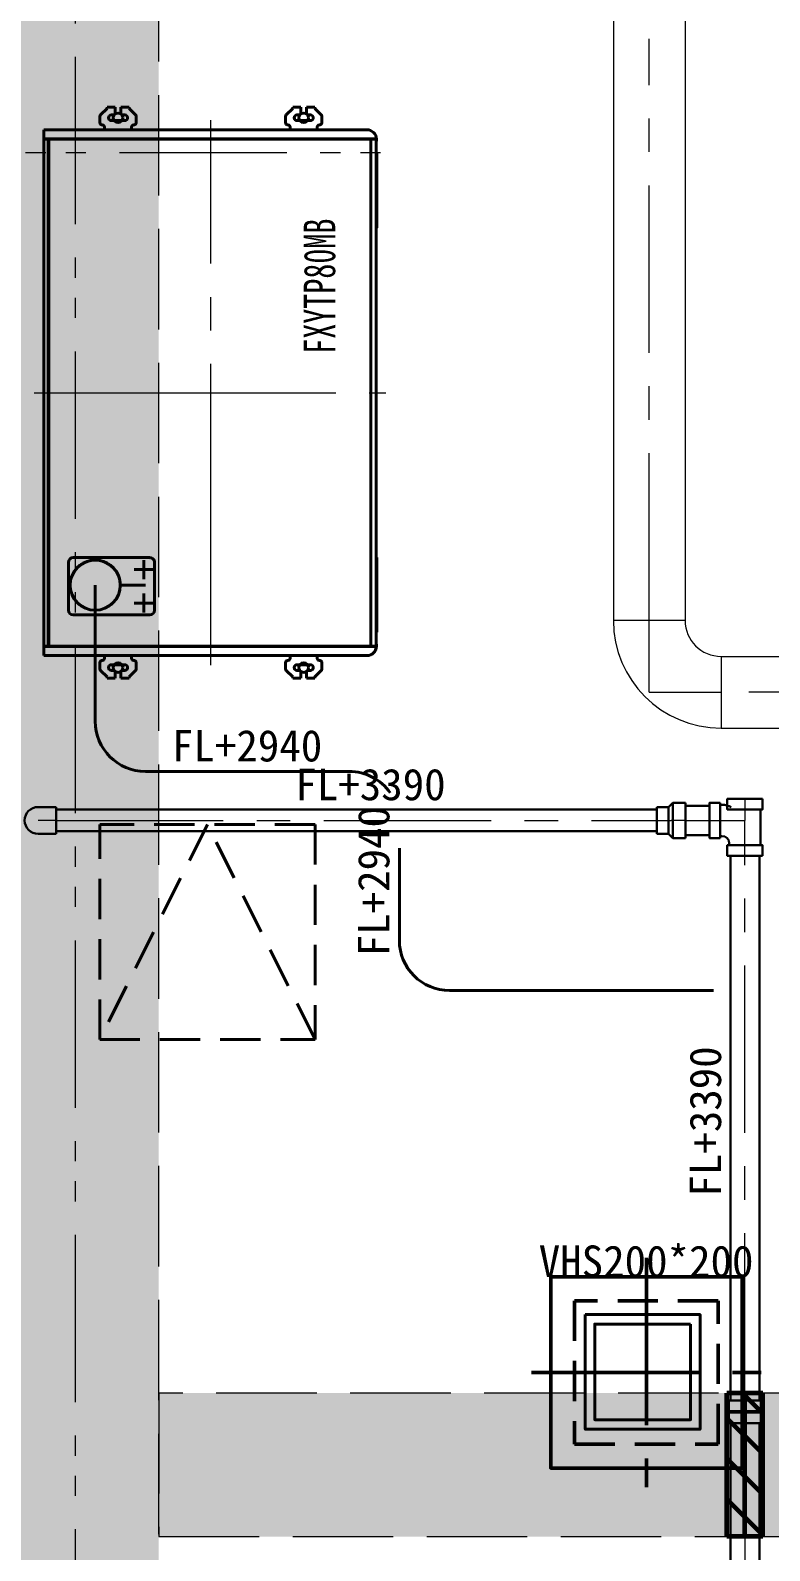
# Model space of a CAD drawing. Units: millimetres at full size. Extents: x -22551 to 92397, y -19340 to 14894.
# Drawn here: x -11732 to -10187, y 2090 to 5270 of the extents above; entities that cross this region are included whole.
import ezdxf
from ezdxf.enums import TextEntityAlignment as Align

# ---------------------------------------------------------------- set-up
doc = ezdxf.new("R2010")
doc.units = ezdxf.units.MM
doc.header["$LTSCALE"] = 70
for name, pattern in [('CHAIN1', [8, 5, -1, 1, -1]), ('CHAIN2', [12, 9, -1, 1, -1]), ('DASHED1', [1.8, 1.2, -0.6]), ('DASHED3', [4, 3, -1]), ('DOUBLE_CHAIN1', [8.8, 5, -1, 0.6, -0.6, 0.6, -1])]:
    doc.linetypes.add(name, pattern=pattern)
for name, color, linetype, lineweight in [('1-2_階なし_梁', 9, 'DASHED3', 15), ('1-5_配管－ドレン５：耐火二層管', 2, 'Continuous', 30), ('2-0_通芯', 7, 'Continuous', 15), ('3-F_スリーブ', 1, 'Continuous', 60), ('7-5_配管－給湯１１：ＨＴＬＰ', 7, 'Continuous', 15), ('7-A_配管－冷媒：冷媒配管用銅管', 5, 'Continuous', 40), ('7-C_配管－ドレン５：耐火二層管', 2, 'Continuous', 30), ('7-E_ダクト－ＯＡ・丸ダクト：外気', 7, 'Continuous', 15), ('9-0_無題1', 5, 'Continuous', 40), ('9-1_無題2', 5, 'DASHED1', 40)]:
    doc.layers.add(name, color=color, linetype=linetype, lineweight=lineweight)
doc.styles.add('ＭＳ ゴシック', font='')
doc.styles.get('ＭＳ ゴシック').set_extended_font_data('MS Gothic')

# ---------------------------------------------------------------- blocks, each defined once
blk = doc.blocks.new('グループ部品-39')
at = {"layer": '9-1_無題2'}
for p, q in [((-11586.95, 3158.75), (-11586.95, 3608.75)), ((-11136.95, 3608.75), (-11586.95, 3608.75)), ((-11136.95, 3608.75), (-11136.95, 3158.75)), ((-11586.95, 3158.75), (-11136.95, 3158.75))]:
    blk.add_line(p, q, dxfattribs=at)
blk = doc.blocks.new('グループ部品-40')
at = {"layer": '9-1_無題2'}
for p, q in [((-11361.95, 3608.75), (-11586.95, 3158.75)), ((-11136.95, 3158.75), (-11361.95, 3608.75))]:
    blk.add_line(p, q, dxfattribs=at)
blk.add_blockref('グループ部品-39', (0, 0), dxfattribs=at)
blk = doc.blocks.new('グループ部品-47')
at = {"layer": '9-0_無題1'}
for p, q in [((-11586.64, 5089.82), (-11586.64, 5076.89)), ((-11586.64, 5089.82), (-11586.64, 5076.89)), ((-11571.64, 5106.59), (-11585.17, 5093.36)), ((-11585.17, 5093.36), (-11571.64, 5106.59)), ((-11571.64, 5108.89), (-11571.64, 5106.59)), ((-11554.64, 5108.89), (-11571.64, 5108.89)), ((-11571.64, 5108.89), (-11554.64, 5108.89)), ((-11571.64, 5106.59), (-11571.64, 5108.89)), ((-11562.64, 5092.89), (-11554.64, 5092.89)), ((-11554.64, 5092.89), (-11562.64, 5092.89)), ((-11554.64, 5092.89), (-11554.64, 5108.89)), ((-11554.64, 5108.89), (-11554.64, 5092.89)), ((-11542.64, 5108.89), (-11542.64, 5092.89)), ((-11525.64, 5108.89), (-11542.64, 5108.89)), ((-11542.64, 5108.89), (-11542.64, 5092.89)), ((-11525.64, 5108.89), (-11542.64, 5108.89)), ((-11542.64, 5092.89), (-11534.64, 5092.89)), ((-11534.64, 5092.89), (-11542.64, 5092.89)), ((-11525.64, 5106.59), (-11525.64, 5108.89)), ((-11525.64, 5106.59), (-11525.64, 5108.89)), ((-11512.1, 5093.36), (-11525.64, 5106.59)), ((-11512.1, 5093.36), (-11525.64, 5106.59)), ((-11510.64, 5076.89), (-11510.64, 5089.82)), ((-11510.64, 5089.82), (-11510.64, 5076.89)), ((-11198.64, 5089.82), (-11198.64, 5076.89)), ((-11198.64, 5089.82), (-11198.64, 5076.89)), ((-11183.64, 5106.59), (-11197.17, 5093.36)), ((-11197.17, 5093.36), (-11183.64, 5106.59)), ((-11183.64, 5108.89), (-11183.64, 5106.59)), ((-11166.64, 5108.89), (-11183.64, 5108.89)), ((-11183.64, 5108.89), (-11166.64, 5108.89)), ((-11183.64, 5106.59), (-11183.64, 5108.89)), ((-11174.64, 5092.89), (-11166.64, 5092.89)), ((-11166.64, 5092.89), (-11174.64, 5092.89)), ((-11166.64, 5092.89), (-11166.64, 5108.89)), ((-11166.64, 5108.89), (-11166.64, 5092.89)), ((-11154.64, 5108.89), (-11154.64, 5092.89)), ((-11137.64, 5108.89), (-11154.64, 5108.89)), ((-11154.64, 5108.89), (-11154.64, 5092.89)), ((-11137.64, 5108.89), (-11154.64, 5108.89)), ((-11154.64, 5092.89), (-11146.64, 5092.89)), ((-11146.64, 5092.89), (-11154.64, 5092.89)), ((-11137.64, 5106.59), (-11137.64, 5108.89)), ((-11137.64, 5106.59), (-11137.64, 5108.89)), ((-11124.1, 5093.36), (-11137.64, 5106.59)), ((-11124.1, 5093.36), (-11137.64, 5106.59)), ((-11122.64, 5076.89), (-11122.64, 5089.82)), ((-11122.64, 5089.82), (-11122.64, 5076.89)), ((-11576.64, 5061.89), (-11703.64, 5061.89)), ((-11703.64, 5061.89), (-11703.64, 3961.89)), ((-11703.64, 3961.89), (-11703.64, 5061.89)), ((-11028.64, 5061.89), (-11703.64, 5061.89)), ((-11576.64, 5066.89), (-11576.64, 5061.89)), ((-11576.64, 5066.89), (-11576.64, 5061.89)), ((-11534.64, 5080.89), (-11562.64, 5080.89)), ((-11534.64, 5080.89), (-11562.64, 5080.89)), ((-11520.64, 5061.89), (-11520.64, 5066.89)), ((-11520.64, 5066.89), (-11520.64, 5061.89)), ((-11188.64, 5061.89), (-11520.64, 5061.89)), ((-11188.64, 5066.89), (-11188.64, 5061.89)), ((-11188.64, 5066.89), (-11188.64, 5061.89)), ((-11146.64, 5080.89), (-11174.64, 5080.89)), ((-11146.64, 5080.89), (-11174.64, 5080.89)), ((-11132.64, 5061.89), (-11132.64, 5066.89)), ((-11132.64, 5066.89), (-11132.64, 5061.89)), ((-11028.64, 5061.89), (-11132.64, 5061.89)), ((-11008.66, 5042.89), (-11703.64, 5042.89)), ((-11008.64, 5041.89), (-11703.64, 5041.89)), ((-11694.64, 3981.89), (-11694.64, 5041.89)), ((-11693.64, 3981.89), (-11693.64, 5041.89)), ((-11020.04, 3981.89), (-11020.04, 5041.89)), ((-11008.84, 3981.89), (-11008.84, 5041.89)), ((-11008.84, 3985.89), (-11008.84, 5037.89)), ((-11008.64, 5037.89), (-11008.84, 5037.89)), ((-11008.64, 5037.89), (-11008.64, 5041.89)), ((-11008.04, 5012.66), (-11008.84, 5012.66)), ((-11482.44, 4166.89), (-11642.44, 4166.89)), ((-11008.04, 4166.89), (-11008.84, 4166.89)), ((-11008.04, 4166.89), (-11008.04, 4011.13)), ((-11652.44, 4056.89), (-11652.44, 4156.89)), ((-11472.44, 4141.89), (-11494.64, 4141.89)), ((-11472.44, 4056.89), (-11472.44, 4156.89)), ((-11482.44, 4046.89), (-11642.44, 4046.89)), ((-11008.84, 4011.13), (-11008.04, 4011.13)), ((-11008.64, 3981.89), (-11703.64, 3981.89)), ((-11008.66, 3980.89), (-11703.64, 3980.89)), ((-11008.64, 3985.89), (-11008.84, 3985.89)), ((-11008.64, 3985.89), (-11008.64, 3981.89)), ((-11703.64, 3961.89), (-11576.64, 3961.89)), ((-11028.64, 3961.89), (-11703.64, 3961.89)), ((-11586.64, 3933.96), (-11586.64, 3946.89)), ((-11586.64, 3933.96), (-11586.64, 3946.89)), ((-11576.64, 3956.89), (-11576.64, 3961.89)), ((-11576.64, 3956.89), (-11576.64, 3961.89)), ((-11520.64, 3961.89), (-11188.64, 3961.89)), ((-11520.64, 3961.89), (-11520.64, 3956.89)), ((-11520.64, 3956.89), (-11520.64, 3961.89)), ((-11510.64, 3946.89), (-11510.64, 3933.96)), ((-11510.64, 3933.96), (-11510.64, 3946.89)), ((-11198.64, 3933.96), (-11198.64, 3946.89)), ((-11198.64, 3933.96), (-11198.64, 3946.89)), ((-11188.64, 3956.89), (-11188.64, 3961.89)), ((-11188.64, 3956.89), (-11188.64, 3961.89)), ((-11132.64, 3961.89), (-11028.64, 3961.89)), ((-11132.64, 3961.89), (-11132.64, 3956.89)), ((-11132.64, 3956.89), (-11132.64, 3961.89)), ((-11122.64, 3946.89), (-11122.64, 3933.96)), ((-11122.64, 3933.96), (-11122.64, 3946.89)), ((-11571.64, 3917.19), (-11585.17, 3930.43)), ((-11585.17, 3930.43), (-11571.64, 3917.19)), ((-11571.64, 3914.89), (-11571.64, 3917.19)), ((-11571.64, 3917.19), (-11571.64, 3914.89)), ((-11554.64, 3914.89), (-11571.64, 3914.89)), ((-11571.64, 3914.89), (-11554.64, 3914.89)), ((-11534.64, 3942.89), (-11562.64, 3942.89)), ((-11534.64, 3942.89), (-11562.64, 3942.89)), ((-11562.64, 3930.89), (-11554.64, 3930.89)), ((-11554.64, 3930.89), (-11562.64, 3930.89)), ((-11554.64, 3930.89), (-11554.64, 3914.89)), ((-11554.64, 3914.89), (-11554.64, 3930.89)), ((-11542.64, 3930.89), (-11534.64, 3930.89)), ((-11542.64, 3914.89), (-11542.64, 3930.89)), ((-11534.64, 3930.89), (-11542.64, 3930.89)), ((-11542.64, 3914.89), (-11542.64, 3930.89)), ((-11525.64, 3914.89), (-11542.64, 3914.89)), ((-11525.64, 3914.89), (-11542.64, 3914.89)), ((-11512.1, 3930.43), (-11525.64, 3917.19)), ((-11512.1, 3930.43), (-11525.64, 3917.19)), ((-11525.64, 3917.19), (-11525.64, 3914.89)), ((-11525.64, 3917.19), (-11525.64, 3914.89)), ((-11183.64, 3917.19), (-11197.17, 3930.43)), ((-11197.17, 3930.43), (-11183.64, 3917.19)), ((-11183.64, 3914.89), (-11183.64, 3917.19)), ((-11183.64, 3917.19), (-11183.64, 3914.89)), ((-11166.64, 3914.89), (-11183.64, 3914.89)), ((-11183.64, 3914.89), (-11166.64, 3914.89)), ((-11146.64, 3942.89), (-11174.64, 3942.89)), ((-11146.64, 3942.89), (-11174.64, 3942.89)), ((-11174.64, 3930.89), (-11166.64, 3930.89)), ((-11166.64, 3930.89), (-11174.64, 3930.89)), ((-11166.64, 3930.89), (-11166.64, 3914.89)), ((-11166.64, 3914.89), (-11166.64, 3930.89)), ((-11154.64, 3930.89), (-11146.64, 3930.89)), ((-11154.64, 3914.89), (-11154.64, 3930.89)), ((-11154.64, 3914.89), (-11154.64, 3930.89)), ((-11146.64, 3930.89), (-11154.64, 3930.89)), ((-11137.64, 3914.89), (-11154.64, 3914.89)), ((-11137.64, 3914.89), (-11154.64, 3914.89)), ((-11124.1, 3930.43), (-11137.64, 3917.19)), ((-11137.64, 3917.19), (-11137.64, 3914.89))]:
    blk.add_line(p, q, dxfattribs=at)
at = {"layer": '9-0_無題1', "color": 7, "linetype": 'CHAIN2', "lineweight": 15}
for p, q in [((-11354.64, 3941.89), (-11354.64, 5081.89)), ((-11723.64, 4511.89), (-10988.84, 4511.89))]:
    blk.add_line(p, q, dxfattribs=at)
at = {"layer": '9-0_無題1', "linetype": 'CHAIN1'}
for p, q in [((-11514.64, 4141.89), (-11474.64, 4141.89)), ((-11494.64, 4121.89), (-11494.64, 4161.89)), ((-11514.64, 4071.89), (-11474.64, 4071.89)), ((-11494.64, 4051.89), (-11494.64, 4091.89))]:
    blk.add_line(p, q, dxfattribs=at)
at = {"layer": '9-0_無題1'}
for points in [[(-11008.84, 5037.89), (-11008.64, 5037.89), (-11008.64, 5041.89)], [(-11008.04, 5012.66), (-11008.04, 4856.89), (-11008.84, 4856.89)], [(-11008.64, 3981.89), (-11008.64, 3985.89), (-11008.84, 3985.89)], [(-11124.1, 3930.43), (-11137.64, 3917.19), (-11137.64, 3914.89)]]:
    blk.add_lwpolyline(points, dxfattribs=at)
for centre in [(-11548.64, 5086.89), (-11160.64, 5086.89), (-11548.64, 3936.89), (-11160.64, 3936.89)]:
    blk.add_circle(centre, 10, dxfattribs=at)
for centre, radius, start, end in [((-11581.64, 5089.82), 5, 135.00003, 179.99995), ((-11581.64, 5089.82), 5, 135, 180), ((-11562.64, 5086.89), 6, 90, 269.99998), ((-11562.64, 5086.89), 6, 90, 270), ((-11534.64, 5086.89), 6, 270, 90), ((-11534.64, 5086.89), 6, 270, 90), ((-11515.64, 5089.82), 5, 0.00003, 44.99995), ((-11515.64, 5089.82), 5, 359.99998, 44.99998), ((-11193.64, 5089.82), 5, 135.00003, 179.99995), ((-11193.64, 5089.82), 5, 135, 180), ((-11174.64, 5086.89), 6, 90, 269.99998), ((-11174.64, 5086.89), 6, 90, 270), ((-11146.64, 5086.89), 6, 270, 90), ((-11146.64, 5086.89), 6, 270, 90), ((-11127.64, 5089.82), 5, 0.00003, 44.99995), ((-11127.64, 5089.82), 5, 359.99998, 44.99998), ((-11581.64, 5076.89), 5, 179.99995, 270.00003), ((-11581.64, 5076.89), 5, 180, 270), ((-11581.64, 5066.89), 5, 359.99995, 90.00003), ((-11581.64, 5066.89), 5, 359.99998, 90), ((-11515.64, 5066.89), 5, 89.99994, 180.00003), ((-11515.64, 5066.89), 5, 90, 180), ((-11515.64, 5076.89), 5, 269.99995, 0.00003), ((-11515.64, 5076.89), 5, 270, 359.99998), ((-11193.64, 5076.89), 5, 179.99995, 270.00003), ((-11193.64, 5076.89), 5, 180, 270), ((-11193.64, 5066.89), 5, 359.99995, 90.00003), ((-11193.64, 5066.89), 5, 359.99998, 90), ((-11127.64, 5066.89), 5, 89.99994, 180.00003), ((-11127.64, 5066.89), 5, 90, 180), ((-11127.64, 5076.89), 5, 269.99995, 0.00003), ((-11127.64, 5076.89), 5, 270, 359.99998), ((-11028.64, 5041.89), 20, 359.99995, 90.00003), ((-11028.64, 5041.89), 20, 359.99998, 90), ((-11642.44, 4156.89), 10, 90, 180), ((-11482.44, 4156.89), 10, 359.99998, 90), ((-11642.44, 4056.89), 10, 180, 270), ((-11482.44, 4056.89), 10, 270, 359.99998), ((-11028.64, 3981.89), 20, 269.99995, 0.00003), ((-11028.64, 3981.89), 20, 270, 359.99998), ((-11581.64, 3946.89), 5, 89.99995, 180.00003), ((-11581.64, 3946.89), 5, 90, 180), ((-11581.64, 3956.89), 5, 269.99995, 0.00003), ((-11581.64, 3956.89), 5, 270, 359.99998), ((-11515.64, 3956.89), 5, 179.99995, 270.00005), ((-11515.64, 3956.89), 5, 180, 270), ((-11515.64, 3946.89), 5, 359.99995, 90.00003), ((-11515.64, 3946.89), 5, 359.99998, 90), ((-11193.64, 3946.89), 5, 89.99995, 180.00003), ((-11193.64, 3946.89), 5, 90, 180), ((-11193.64, 3956.89), 5, 269.99995, 0.00003), ((-11193.64, 3956.89), 5, 270, 359.99998), ((-11127.64, 3956.89), 5, 179.99995, 270.00005), ((-11127.64, 3956.89), 5, 180, 270), ((-11127.64, 3946.89), 5, 359.99995, 90.00003), ((-11127.64, 3946.89), 5, 359.99998, 90), ((-11581.64, 3933.96), 5, 180.00003, 224.99995), ((-11581.64, 3933.96), 5, 180, 225), ((-11562.64, 3936.89), 6, 90, 269.99998), ((-11562.64, 3936.89), 6, 90, 270), ((-11534.64, 3936.89), 6, 270, 90), ((-11534.64, 3936.89), 6, 270, 90), ((-11515.64, 3933.96), 5, 315.00003, 359.99995), ((-11515.64, 3933.96), 5, 314.99998, 359.99998), ((-11193.64, 3933.96), 5, 180.00003, 224.99995), ((-11193.64, 3933.96), 5, 180, 225), ((-11174.64, 3936.89), 6, 90, 269.99998), ((-11174.64, 3936.89), 6, 90, 270), ((-11146.64, 3936.89), 6, 270, 90), ((-11146.64, 3936.89), 6, 270, 90), ((-11127.64, 3933.96), 5, 315.00003, 359.99995), ((-11127.64, 3933.96), 5, 314.99998, 359.99998)]:
    blk.add_arc(centre, radius, start, end, dxfattribs=at)
at = {"layer": '9-0_無題1', "color": 7, "style": 'ＭＳ ゴシック', "width": 0.7}
blk.add_text('FXYTP80MB', height=65.98, rotation=90, dxfattribs=at).set_placement((-11074.9, 4593.3), align=Align.BOTTOM_LEFT)
blk = doc.blocks.new('グループ部品-125')
at = {"layer": '2-0_通芯', "linetype": 'DOUBLE_CHAIN1'}
for p, q in [((-11638.39, 11374.3), (-11638.39, -7111.67)), ((-15241.87, 5014.3), (-10991.38, 5014.3))]:
    blk.add_line(p, q, dxfattribs=at)

msp = doc.modelspace()

# ---------------------------------------------------------------- linework, layer by layer
at = {"layer": '1-2_階なし_梁', "color": 7}
for points in [[(-11813.39, -955.7), (-11463.39, -955.7), (-11463.39, 6544.3), (-11813.39, 6544.3)], [(-11813.39, -955.7), (-11463.39, -955.7), (-11463.39, 6544.3), (-11813.39, 6544.3)], [(-11463.39, 2119.3), (-5813.39, 2119.3), (-5813.39, 2419.3), (-11463.39, 2419.3)], [(-11463.39, 2119.3), (-5813.39, 2119.3), (-5813.39, 2419.3), (-11463.39, 2419.3)]]:
    msp.add_lwpolyline(points, close=True, dxfattribs=at)
at = {"layer": '1-2_階なし_梁'}
for points in [[(-11813.39, 6544.3), (-11463.39, -955.7), (-11463.39, 6544.3)], [(-11813.39, 6544.3), (-11813.39, -955.7), (-11463.39, -955.7)], [(-11463.39, 2419.3), (-5813.39, 2119.3), (-5813.39, 2419.3)], [(-11463.39, 2419.3), (-11463.39, 2119.3), (-5813.39, 2119.3)]]:
    msp.add_solid(points, dxfattribs=at)
at = {"layer": '1-5_配管－ドレン５：耐火二層管'}
for p, q in [((-10268.89, 2356.62), (-10268.89, 1499.92)), ((-10207.89, 1499.92), (-10207.89, 2356.62))]:
    msp.add_line(p, q, dxfattribs=at)
at = {"layer": '1-5_配管－ドレン５：耐火二層管', "color": 7, "linetype": 'CHAIN1', "lineweight": 15}
msp.add_line((-10238.39, 2356.62), (-10238.39, 1499.92), dxfattribs=at)
at = {"layer": '3-F_スリーブ'}
for p, q in [((-10275.89, 2119.3), (-10275.89, 2419.3)), ((-10200.89, 2419.3), (-10275.89, 2419.3)), ((-10200.89, 2376.87), (-10243.32, 2419.3)), ((-10200.89, 2119.3), (-10200.89, 2419.3)), ((-10200.89, 2292.02), (-10275.89, 2367.02)), ((-10200.89, 2207.17), (-10275.89, 2282.17)), ((-10200.89, 2122.31), (-10275.89, 2197.31)), ((-10200.89, 2119.3), (-10275.89, 2119.3))]:
    msp.add_line(p, q, dxfattribs=at)
at = {"layer": '3-F_スリーブ', "linetype": 'CHAIN1'}
msp.add_line((-10238.39, 2119.3), (-10238.39, 2419.3), dxfattribs=at)
at = {"layer": '7-5_配管－給湯１１：ＨＴＬＰ', "color": 134, "linetype": 'CHAIN1', "lineweight": 50}
for p, q in [((-10444.35, 2702.49), (-10444.35, 2222.49)), ((-10684.35, 2462.49), (-10204.35, 2462.49))]:
    msp.add_line(p, q, dxfattribs=at)
at = {"layer": '7-5_配管－給湯１１：ＨＴＬＰ', "color": 134, "lineweight": 50}
for p, q in [((-10369.35, 2662.49), (-10519.35, 2662.49)), ((-10244.35, 2662.49), (-10244.35, 2262.49))]:
    msp.add_line(p, q, dxfattribs=at)
msp.add_lwpolyline([(-10244.35, 2662.49), (-10644.35, 2662.49), (-10644.35, 2262.49), (-10244.35, 2262.49)], dxfattribs=at)
at = {"layer": '7-5_配管－給湯１１：ＨＴＬＰ', "color": 134, "linetype": 'DASHED1', "lineweight": 50}
msp.add_lwpolyline([(-10594.35, 2612.49), (-10594.35, 2312.49), (-10294.35, 2312.49), (-10294.35, 2612.49)], close=True, dxfattribs=at)
at = {"layer": '7-A_配管－冷媒：冷媒配管用銅管'}
for p, q in [((-11596.36, 4004.28), (-11596.36, 4109.28)), ((-11491.36, 4109.28), (-11543.86, 4109.28)), ((-11491.36, 4109.28), (-11504.89, 4109.28)), ((-11596.36, 3824.68), (-11596.36, 4004.28)), ((-11065.68, 3719.68), (-11491.36, 3719.68)), ((-10960.68, 3366.4), (-10960.68, 3559.37)), ((-10303.89, 3261.4), (-10855.68, 3261.4))]:
    msp.add_line(p, q, dxfattribs=at)
msp.add_circle((-11596.36, 4109.28), 52.5, dxfattribs=at)
for centre, radius, start, end in [((-11596.36, 4109.28), 52.5, 300, 240), ((-11491.36, 3824.68), 105, 180, 270), ((-11065.68, 3614.68), 105, 34.97736, 90), ((-10855.68, 3366.4), 105, 180, 270)]:
    msp.add_arc(centre, radius, start, end, dxfattribs=at)
at = {"layer": '7-C_配管－ドレン５：耐火二層管', "color": 7, "linetype": 'CHAIN1', "lineweight": 15}
for p, q in [((-10238.39, 3662.12), (-10238.39, 3617.12)), ((-11678.86, 3617.12), (-11715.86, 3617.12)), ((-11678.86, 3617.12), (-10422.39, 3617.12)), ((-10422.39, 3617.12), (-10392.39, 3617.12)), ((-10362.39, 3617.12), (-10392.39, 3617.12)), ((-10362.39, 3617.12), (-10312.39, 3617.12)), ((-10312.39, 3617.12), (-10238.39, 3617.12)), ((-10238.39, 3543.12), (-10238.39, 3617.12)), ((-10238.39, 2403.62), (-10238.39, 3543.12)), ((-10238.39, 2403.62), (-10238.39, 2376.94)), ((-10238.39, 2356.62), (-10238.39, 2376.94))]:
    msp.add_line(p, q, dxfattribs=at)
at = {"layer": '7-C_配管－ドレン５：耐火二層管'}
for p, q in [((-11715.86, 3645.12), (-11678.1, 3645.12)), ((-10422.39, 3639.87), (-11678.86, 3639.87)), ((-11678.1, 3645.12), (-11678.1, 3589.12)), ((-10422.39, 3645.12), (-10422.39, 3589.12)), ((-10398.39, 3645.12), (-10422.39, 3645.12)), ((-10398.39, 3645.12), (-10389.39, 3654.12)), ((-10398.39, 3645.12), (-10398.39, 3589.12)), ((-10362.39, 3654.12), (-10389.39, 3654.12)), ((-10389.39, 3654.12), (-10389.39, 3580.12)), ((-10362.39, 3654.12), (-10362.39, 3580.12)), ((-10312.39, 3647.62), (-10362.39, 3647.62)), ((-10290.39, 3654.12), (-10290.39, 3580.12)), ((-10286.42, 3649.9), (-10290.39, 3649.9)), ((-10205.69, 3565.12), (-10205.69, 3640.12)), ((-11678.86, 3594.37), (-10422.39, 3594.37)), ((-11715.86, 3589.12), (-11678.1, 3589.12)), ((-10398.39, 3589.12), (-10422.39, 3589.12)), ((-10398.39, 3589.12), (-10389.39, 3580.12)), ((-10362.39, 3580.12), (-10389.39, 3580.12)), ((-10362.39, 3586.62), (-10312.39, 3586.62)), ((-10286.53, 3584.51), (-10290.39, 3584.51)), ((-10271.09, 3569.07), (-10271.09, 3565.12)), ((-10268.89, 3543.12), (-10268.89, 2403.62)), ((-10207.89, 2403.62), (-10207.89, 3543.12)), ((-10271.89, 2378.62), (-10271.89, 2381.62)), ((-10204.89, 2378.62), (-10204.89, 2381.62))]:
    msp.add_line(p, q, dxfattribs=at)
for points in [[(-10201.39, 3662.12), (-10275.39, 3662.12), (-10275.39, 3640.12), (-10201.39, 3640.12)], [(-10201.39, 3543.12), (-10275.39, 3543.12), (-10275.39, 3565.12), (-10201.39, 3565.12)], [(-10204.89, 2381.62), (-10204.89, 2403.62), (-10271.89, 2403.62), (-10271.89, 2381.62)], [(-10204.89, 2356.62), (-10204.89, 2378.62), (-10271.89, 2378.62), (-10271.89, 2356.62)]]:
    msp.add_lwpolyline(points, close=True, dxfattribs=at)
msp.add_lwpolyline([(-10290.39, 3654.12), (-10312.39, 3654.12), (-10312.39, 3580.12), (-10290.39, 3580.12)], dxfattribs=at)
for centre, radius, start, end in [((-11715.86, 3617.12), 28, 90, 270), ((-10286.42, 3611.3), 38.6, 60, 90), ((-10286.53, 3569.07), 15.44, 0, 90)]:
    msp.add_arc(centre, radius, start, end, dxfattribs=at)
at = {"layer": '7-E_ダクト－ＯＡ・丸ダクト：外気'}
for p, q in [((-10513.39, 7114.3), (-10513.39, 4035.37)), ((-10363.39, 4035.37), (-10513.39, 4035.37)), ((-10288.39, 3960.37), (-10288.39, 3810.37)), ((-10288.39, 3960.37), (-10288.39, 3810.37)), ((-10288.39, 3810.37), (-6307.22, 3810.37))]:
    msp.add_line(p, q, dxfattribs=at)
at = {"layer": '7-E_ダクト－ＯＡ・丸ダクト：外気', "linetype": 'CHAIN1'}
for p, q in [((-10438.39, 4035.37), (-10438.39, 5252.34)), ((-10438.39, 3885.37), (-10438.39, 4035.37)), ((-10438.39, 3885.37), (-10288.39, 3885.37)), ((-8620.3, 3885.37), (-10288.39, 3885.37))]:
    msp.add_line(p, q, dxfattribs=at)
at = {"layer": '7-E_ダクト－ＯＡ・丸ダクト：外気'}
for points in [[(-10363.39, 7114.3), (-10363.39, 4035.37), (-10513.39, 4035.37)], [(-10288.39, 3960.37), (-6307.22, 3960.37), (-6307.22, 3810.37)]]:
    msp.add_lwpolyline(points, dxfattribs=at)
for radius in [225, 75]:
    msp.add_arc((-10288.39, 4035.37), radius, 180, 270, dxfattribs=at)
at = {"layer": '9-0_無題1'}
for points in [[(-10572.14, 2583.55), (-10332.14, 2583.55), (-10332.14, 2343.55), (-10572.14, 2343.55)], [(-10352.14, 2563.55), (-10352.14, 2363.55), (-10552.14, 2363.55), (-10552.14, 2563.55)]]:
    msp.add_lwpolyline(points, close=True, dxfattribs=at)

# ---------------------------------------------------------------- block references
at = {"layer": '2-0_通芯'}
msp.add_blockref('グループ部品-125', (0, 0), dxfattribs=at)
at = {"layer": '9-0_無題1'}
msp.add_blockref('グループ部品-47', (0, 0), dxfattribs=at)
at = {"layer": '9-1_無題2'}
msp.add_blockref('グループ部品-40', (0, 0), dxfattribs=at)

# ---------------------------------------------------------------- texts
at = {"layer": '7-A_配管－冷媒：冷媒配管用銅管', "color": 1, "style": 'ＭＳ ゴシック'}
msp.add_text('FL+2940', height=65.98, dxfattribs=at).set_placement((-11436.02, 3720.68), align=Align.BOTTOM_LEFT)
msp.add_text('FL+2940', height=65.98, rotation=90, dxfattribs=at).set_placement((-10961.68, 3333.04), align=Align.BOTTOM_LEFT)
at = {"layer": '7-C_配管－ドレン５：耐火二層管', "color": 1, "style": 'ＭＳ ゴシック'}
msp.add_text('FL+3390', height=65.98, dxfattribs=at).set_placement((-11178.12, 3639.62), align=Align.BOTTOM_LEFT)
msp.add_text('FL+3390', height=65.98, rotation=90, dxfattribs=at).set_placement((-10268.39, 2830.37), align=Align.BOTTOM_LEFT)
at = {"layer": '9-0_無題1', "color": 7, "style": 'ＭＳ ゴシック'}
msp.add_text('VHS200*200', height=65.98, dxfattribs=at).set_placement((-10669.38, 2642.24), align=Align.BOTTOM_LEFT)

doc.saveas('drawing.dxf')
